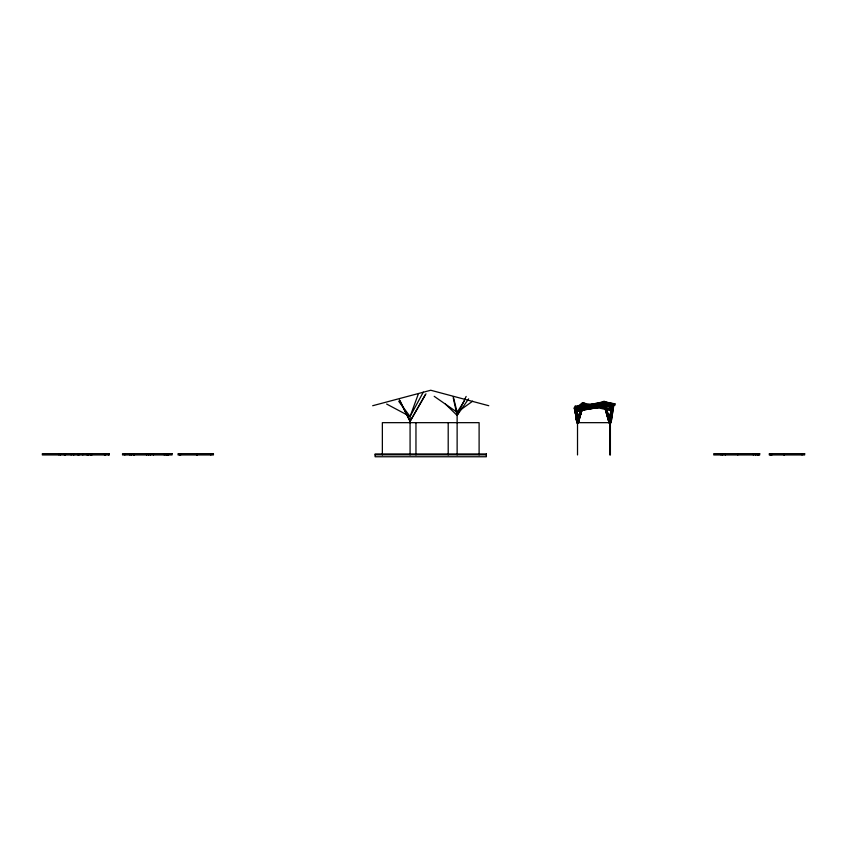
<?xml version="1.0" encoding="UTF-8"?>
<svg xmlns="http://www.w3.org/2000/svg" width="847" height="847" viewBox="0 0 847 847"><rect width="100%" height="100%" fill="white"/><g stroke="black" fill="none" stroke-linecap="round" stroke-linejoin="round"><path stroke-width="1.27" d="M574.944 409.895L574.944 408.625L582.45 402.791L583.699 402.854L583.699 404.125L576.193 409.959L574.944 409.895L582.45 404.061L583.699 404.125M582.45 404.061L582.45 402.791M610.391 454.987L610.391 422.695L609.109 422.155L611.418 407.386L612.688 407.915L611.418 407.386M603.583 403.574L609.194 423.013L610.433 422.653L613.281 403.903L605.743 402.928M576.034 408.815L574.753 409.408L576.034 409.217L577.972 421.33M581.931 409.874L578.141 423.013L576.892 422.674L574.954 409.249M578.173 422.134L576.892 422.769L574.594 407.905L575.865 407.375L574.594 407.905M579.464 409.736L574.552 408.857L574.594 407.566L582.005 408.699L574.594 407.566L574.531 408.953L578.353 409.789M580.862 408.678L578.13 418.598L580.629 409.99M609.109 422.494L611.418 407.725M609.109 422.155L610.433 422.653L613.376 404.273L612.01 403.744L609.162 422.526L610.433 422.685L612.699 407.576M610.655 416.046L611.238 412.373M611.619 409.927L612.01 407.481M610.962 422.325L609.692 422.166L611.058 422.695L613.853 403.966L614.975 403.86L615.017 405.141L613.81 405.226L613.768 403.945L603.233 401.542L603.191 402.748L611.608 408.434L612.847 408.37L612.836 407.1L604.43 401.414L603.191 401.489L609.099 422.695L610.433 422.685M611.058 422.695L613.959 404.347L610.052 404.231M609.162 422.526L611.513 407.788M583.181 404.252L583.721 403.034L583.181 404.252L610.962 410.753M575.875 407.735L574.615 407.672L576.892 422.325L578.236 422.685L583.498 404.061L578.141 423.013M577.929 419.096L581.031 408.349M578.554 419.074L580.968 410.689M582.344 409.112L578.13 422.674L582.238 409.133L582.154 410.414L580.904 410.35M410.075 454.955L410.075 416.502L418.164 394.458M466.146 396.428L457.126 415.422L445.437 404.093M386.634 404.04L410.075 416.502L423.309 392.119M425.3 394.66L410.075 421.361L399.265 399.953M425.988 393.813L410.075 421.361L399.816 400.239M457.126 454.955L457.126 412.277L464.177 401.171M468.613 398.842L457.126 415.422L453.283 397.995M434.193 396.332L457.126 412.277L472.69 401.171M603.816 403.024L575.187 411.79L574.817 410.562L603.625 401.774L590.74 404.421M576.542 411.367L583.827 409.037M595.981 405.162L600.841 403.606M575.187 411.79L593.726 406.115M596.193 405.353L603.604 403.087L603.435 401.796M609.088 422.642L610.338 422.325L609.099 422.674L603.858 404.019M574.817 410.562L575.399 411.727M603.678 403.903L604.917 403.543M372.68 405.724L430.731 390.245L488.772 405.724M575.198 406.158L575.357 407.439L575.198 406.158L603.667 402.579M579.454 406.687L582.005 406.168M578.448 408.212L589.893 405.882M596.087 404.644L601.338 403.564M591.015 407.386L593.546 406.962M596.087 406.539L603.699 405.279M591.27 407.418L593.8 406.994M596.341 406.581L603.953 405.311M610.306 404.263L612.836 403.839L612.783 405.088M607.955 405.957L583.848 409.948L583.403 408.646L583.594 409.916L598.818 407.396M601.359 406.973L608.972 405.713M585.118 408.116L613.281 403.903L613.461 405.184L583.827 409.599L583.636 408.318L583.827 409.599M579.401 406.909L589.692 405.628M592.254 405.3L605.107 403.691L609.639 419.837M579.21 406.952L589.501 405.671M595.928 404.866L604.917 403.744M614.975 403.86L603.233 401.542L611.598 407.174L612.836 407.1M604.525 404.061L603.297 404.114L605.785 404.432M611.989 403.955L613.217 403.903L613.26 405.184L612.021 405.237L611.989 403.955L605.753 403.151M613.281 403.903L613.461 405.184M375.105 454.818L486.358 454.818M574.552 408.857L579.507 409.546M574.944 408.625L576.193 408.688M574.531 408.953L575.791 409.027M613.959 404.347L612.836 403.839M613.376 404.273L612.01 403.744M609.067 422.155L610.338 422.325M608.284 404.76L610.772 405.078M605.626 408.328L582.683 404.75L581.307 409.525L604.25 403.553L609.417 421.467M596.214 405.893L598.723 406.338M601.232 406.772L612.529 408.762M583.477 402.992L611.259 409.503M583.403 404.061L582.164 403.701L576.902 422.664L574.764 409.006M580.756 408.667L581.995 409.027M607.585 404.813L604.43 402.685L604.43 401.414M609.692 406.232L612.847 408.37M609.512 406.391L611.523 407.968M398.768 401.372L410.075 416.502M604.43 402.569L609.956 421.033M605.859 406.793L609.745 420.26M453.272 396.735L457.126 412.277M576.235 410.033L577.59 418.503M576.436 411.07L577.601 418.789L576.426 410.393M574.753 408.381L576.892 422.769M611.598 407.174L611.608 408.434M802.035 453.664L802.035 454.955M784.322 453.664L784.322 454.955M783.962 453.664L783.962 454.955M771.903 453.664L771.903 454.955M771.066 453.664L771.066 454.955M770.135 453.664L770.135 454.955M758.901 453.664L758.901 454.955M758.457 453.664L758.457 454.955M758.044 453.664L758.044 454.955M757.165 453.664L757.165 454.955M755.429 453.664L755.429 454.955M753.29 453.664L753.29 454.955M737.811 453.664L737.811 454.955M725.297 453.664L725.297 454.955M722.682 453.664L722.682 454.955M721.051 453.664L721.051 454.955M609.766 454.955L609.766 422.664L577.516 422.664L577.516 454.955M479.106 454.955L479.106 422.664L382.357 422.664L382.357 454.955M448.201 422.664L448.201 454.955M415.962 422.664L415.962 454.955M210.818 453.664L210.818 454.955M197.224 453.664L197.224 454.955M196.758 453.664L196.758 454.955M180.686 453.664L180.686 454.955M179.839 453.664L179.839 454.955M179.373 453.664L179.373 454.955M168.458 453.664L168.458 454.955M167.674 453.664L167.674 454.955M166.827 453.664L166.827 454.955M165.948 453.664L165.948 454.955M164.212 453.664L164.212 454.955M153.402 453.664L153.402 454.955M150.554 453.664L150.554 454.955M148.786 453.664L148.786 454.955M148.352 453.664L148.352 454.955M146.595 453.664L146.595 454.955M134.07 453.664L134.07 454.955M133.911 453.664L133.911 454.955M133.508 453.664L133.508 454.955M131.465 453.664L131.465 454.955M131.211 453.664L131.211 454.955M129.824 453.664L129.824 454.955M124.837 453.664L124.837 454.955M108.765 453.664L108.765 454.955M105.515 453.664L105.515 454.955M104.435 453.664L104.435 454.955M91.91 453.664L91.91 454.955M90.82 453.664L90.82 454.955M90.46 453.664L90.46 454.955M88.691 453.664L88.691 454.955M88.257 453.664L88.257 454.955M87.548 453.664L87.548 454.955M87.019 453.664L87.019 454.955M82.826 453.664L82.826 454.955M79.015 453.664L79.015 454.955M77.935 453.664L77.935 454.955M73.837 453.664L73.837 454.955M73.414 453.664L73.414 454.955M71.116 453.664L71.116 454.955M65.41 453.664L65.41 454.955M64.319 453.664L64.319 454.955M60.518 453.664L60.518 454.955M58.994 453.664L58.994 454.955M612.265 409.747L612.212 411.049L612.265 409.747M574.372 407.725L574.457 409.037L574.372 407.725M577.008 422.304L578.236 422.685L576.998 422.325M109.327 453.664L42.35 453.664L42.35 454.955L109.327 454.955L109.327 453.664M172.079 453.664L122.529 453.664L122.529 454.955L172.079 454.955L172.079 453.664M213.433 453.664L178.071 453.664L178.071 454.955L213.433 454.955L213.433 453.664M759.685 453.664L713.756 453.664L713.756 454.955L759.685 454.955L759.685 453.664M804.65 453.664L769.288 453.664L769.288 454.955L804.65 454.955L804.65 453.664M486.358 453.95L375.105 453.95L375.105 456.755L486.358 456.755L486.358 453.95"/></g></svg>
